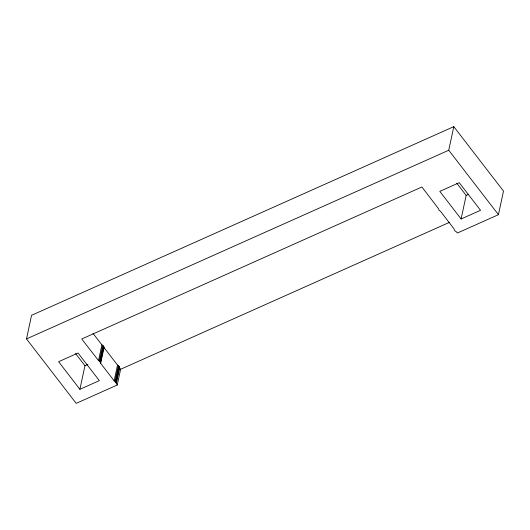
<?xml version="1.0" encoding="UTF-8"?>
<svg xmlns="http://www.w3.org/2000/svg" width="530" height="530" viewBox="0 0 530 530"><rect width="100%" height="100%" fill="white"/><g stroke="black" fill="none" stroke-linecap="round" stroke-linejoin="round"><path stroke-width="0.79" d="M26.5 338.909L31.555 315.317L453.799 126.65L503.5 191.091L498.445 214.683L457.403 233.014L456.224 231.69A3.909 3.074 12.1 0 1 454.091 228.927L440.615 211.43L439.118 210.244L438.482 208.668L421.906 186.984L81.739 338.988L98.527 360.572L100.024 361.758L100.66 363.335L114.149 380.825L115.646 382.011L117.236 385.018L76.201 403.35L26.5 338.909L448.744 150.235L453.799 126.65M79.897 389.318L58.598 361.705L78.036 353.02L99.335 380.633L79.897 389.318L84.959 365.733L75.545 353.53M98.527 360.572L101.899 344.844L93.008 333.416M99.368 361.096L102.734 345.368L101.899 344.844M100.024 361.758L103.396 346.03L102.734 345.368M100.468 362.527L103.84 346.799L103.396 346.03M100.66 363.335L104.032 347.607L103.84 346.799M114.149 380.825L117.521 365.097L104.032 347.607M114.983 381.348L118.356 365.62L117.521 365.097M115.646 382.011L119.018 366.29L118.356 365.62M116.09 382.779L119.462 367.051L119.018 366.29M116.275 383.587L119.647 367.86L119.462 367.051M117.236 385.018L120.608 369.291L119.647 367.86M461.107 218.983L439.807 191.37L459.245 182.684L480.544 210.297L461.107 218.983L466.161 195.398L456.754 183.194M84.959 365.733L87.947 364.395M466.161 195.398L468.407 194.391M120.608 369.291L449.44 222.355M448.744 150.235L498.445 214.683"/></g></svg>
